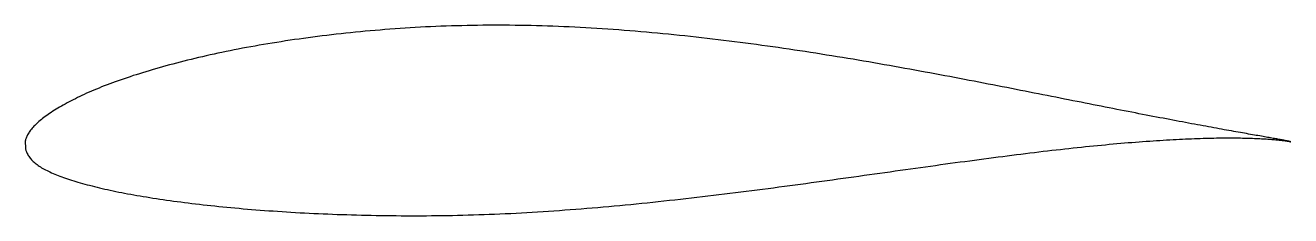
# Model space of a CAD drawing. Header units: metres. Extents: x -14.2 to 28.9, y -2.4 to 4.1.
import ezdxf

# ---------------------------------------------------------------- set-up
doc = ezdxf.new("R2010")
doc.units = ezdxf.units.M

msp = doc.modelspace()

# ---------------------------------------------------------------- linework, layer by layer
msp.add_lwpolyline([(28.87, 0.159), (28.869, 0.159), (28.867, 0.16), (28.862, 0.161), (28.857, 0.163), (28.849, 0.165), (28.84, 0.167), (28.83, 0.17), (28.817, 0.172), (28.803, 0.175), (28.788, 0.179), (28.771, 0.182), (28.752, 0.186), (28.731, 0.19), (28.709, 0.195), (28.685, 0.199), (28.66, 0.204), (28.633, 0.209), (28.604, 0.215), (28.574, 0.22), (28.542, 0.226), (28.509, 0.233), (28.474, 0.239), (28.437, 0.246), (28.399, 0.253), (28.359, 0.26), (28.317, 0.267), (28.274, 0.275), (28.229, 0.283), (28.183, 0.291), (28.135, 0.3), (28.085, 0.308), (28.034, 0.317), (27.982, 0.327), (27.927, 0.336), (27.872, 0.346), (27.814, 0.356), (27.755, 0.367), (27.695, 0.377), (27.633, 0.388), (27.569, 0.399), (27.504, 0.411), (27.437, 0.423), (27.369, 0.435), (27.299, 0.447), (27.228, 0.46), (27.155, 0.473), (27.081, 0.486), (27.005, 0.499), (26.928, 0.513), (26.849, 0.527), (26.769, 0.542), (26.687, 0.556), (26.604, 0.571), (26.519, 0.587), (26.433, 0.602), (26.345, 0.618), (26.256, 0.634), (26.166, 0.651), (26.074, 0.668), (25.98, 0.685), (25.886, 0.702), (25.789, 0.72), (25.692, 0.738), (25.593, 0.757), (25.492, 0.775), (25.39, 0.795), (25.287, 0.814), (25.183, 0.834), (25.077, 0.854), (24.969, 0.874), (24.861, 0.895), (24.751, 0.916), (24.64, 0.937), (24.527, 0.958), (24.413, 0.98), (24.298, 1.002), (24.181, 1.025), (24.063, 1.048), (23.944, 1.071), (23.824, 1.094), (23.702, 1.117), (23.58, 1.141), (23.455, 1.166), (23.33, 1.19), (23.204, 1.215), (23.076, 1.24), (22.947, 1.265), (22.817, 1.291), (22.685, 1.316), (22.553, 1.343), (22.419, 1.369), (22.284, 1.396), (22.148, 1.422), (22.011, 1.45), (21.873, 1.477), (21.734, 1.504), (21.593, 1.532), (21.452, 1.56), (21.309, 1.589), (21.166, 1.617), (21.021, 1.646), (20.875, 1.675), (20.728, 1.704), (20.58, 1.733), (20.432, 1.763), (20.282, 1.792), (20.131, 1.822), (19.979, 1.852), (19.826, 1.883), (19.673, 1.913), (19.518, 1.943), (19.363, 1.974), (19.206, 2.005), (19.049, 2.036), (18.89, 2.067), (18.731, 2.098), (18.571, 2.129), (18.41, 2.16), (18.248, 2.192), (18.086, 2.223), (17.922, 2.254), (17.758, 2.286), (17.593, 2.317), (17.427, 2.349), (17.261, 2.381), (17.093, 2.412), (16.925, 2.444), (16.757, 2.475), (16.587, 2.507), (16.417, 2.539), (16.246, 2.57), (16.074, 2.602), (15.902, 2.633), (15.729, 2.664), (15.556, 2.696), (15.381, 2.727), (15.207, 2.758), (15.031, 2.789), (14.855, 2.819), (14.679, 2.85), (14.501, 2.881), (14.324, 2.911), (14.146, 2.942), (13.967, 2.972), (13.788, 3.002), (13.608, 3.031), (13.428, 3.061), (13.247, 3.09), (13.066, 3.119), (12.884, 3.148), (12.702, 3.177), (12.52, 3.205), (12.337, 3.234), (12.154, 3.261), (11.971, 3.289), (11.787, 3.316), (11.602, 3.343), (11.418, 3.37), (11.233, 3.396), (11.048, 3.422), (10.862, 3.448), (10.677, 3.473), (10.491, 3.498), (10.305, 3.523), (10.118, 3.547), (9.931, 3.571), (9.745, 3.595), (9.558, 3.618), (9.37, 3.641), (9.183, 3.663), (8.996, 3.685), (8.808, 3.707), (8.62, 3.728), (8.432, 3.748), (8.244, 3.768), (8.056, 3.788), (7.868, 3.807), (7.68, 3.826), (7.492, 3.845), (7.304, 3.863), (7.116, 3.88), (6.928, 3.897), (6.74, 3.913), (6.552, 3.929), (6.364, 3.944), (6.176, 3.959), (5.988, 3.973), (5.801, 3.987), (5.613, 4), (5.425, 4.012), (5.238, 4.024), (5.051, 4.036), (4.864, 4.046), (4.677, 4.057), (4.491, 4.066), (4.304, 4.075), (4.118, 4.084), (3.932, 4.091), (3.747, 4.098), (3.561, 4.105), (3.376, 4.111), (3.192, 4.116), (3.007, 4.121), (2.823, 4.125), (2.639, 4.128), (2.456, 4.13), (2.273, 4.132), (2.09, 4.134), (1.908, 4.134), (1.726, 4.134), (1.545, 4.133), (1.364, 4.132), (1.183, 4.13), (1.003, 4.128), (0.824, 4.124), (0.645, 4.12), (0.466, 4.116), (0.288, 4.11), (0.111, 4.104), (-0.066, 4.098), (-0.242, 4.091), (-0.418, 4.083), (-0.593, 4.075), (-0.768, 4.066), (-0.942, 4.056), (-1.115, 4.046), (-1.288, 4.035), (-1.46, 4.023), (-1.631, 4.011), (-1.802, 3.999), (-1.972, 3.986), (-2.141, 3.972), (-2.31, 3.958), (-2.478, 3.943), (-2.645, 3.928), (-2.811, 3.912), (-2.977, 3.896), (-3.141, 3.879), (-3.305, 3.862), (-3.468, 3.844), (-3.631, 3.826), (-3.792, 3.807), (-3.953, 3.788), (-4.113, 3.769), (-4.272, 3.749), (-4.43, 3.729), (-4.587, 3.708), (-4.743, 3.686), (-4.898, 3.665), (-5.053, 3.643), (-5.206, 3.62), (-5.358, 3.597), (-5.51, 3.574), (-5.66, 3.55), (-5.81, 3.526), (-5.959, 3.502), (-6.106, 3.477), (-6.253, 3.451), (-6.398, 3.426), (-6.542, 3.4), (-6.686, 3.373), (-6.828, 3.347), (-6.969, 3.32), (-7.109, 3.292), (-7.248, 3.264), (-7.386, 3.236), (-7.523, 3.208), (-7.659, 3.179), (-7.793, 3.15), (-7.927, 3.121), (-8.059, 3.091), (-8.19, 3.061), (-8.32, 3.031), (-8.448, 3), (-8.576, 2.97), (-8.702, 2.939), (-8.827, 2.908), (-8.951, 2.876), (-9.073, 2.844), (-9.195, 2.812), (-9.315, 2.78), (-9.434, 2.748), (-9.551, 2.715), (-9.667, 2.683), (-9.782, 2.65), (-9.896, 2.616), (-10.008, 2.583), (-10.119, 2.55), (-10.229, 2.516), (-10.337, 2.482), (-10.444, 2.448), (-10.55, 2.414), (-10.654, 2.379), (-10.757, 2.345), (-10.858, 2.31), (-10.959, 2.275), (-11.057, 2.24), (-11.155, 2.205), (-11.251, 2.17), (-11.345, 2.135), (-11.438, 2.099), (-11.53, 2.064), (-11.62, 2.028), (-11.709, 1.992), (-11.796, 1.956), (-11.882, 1.92), (-11.967, 1.884), (-12.05, 1.848), (-12.131, 1.812), (-12.211, 1.775), (-12.29, 1.739), (-12.367, 1.702), (-12.442, 1.666), (-12.516, 1.629), (-12.589, 1.593), (-12.66, 1.556), (-12.729, 1.52), (-12.797, 1.483), (-12.863, 1.447), (-12.928, 1.411), (-12.992, 1.375), (-13.053, 1.339), (-13.114, 1.303), (-13.172, 1.268), (-13.229, 1.232), (-13.285, 1.197), (-13.339, 1.162), (-13.391, 1.127), (-13.442, 1.092), (-13.492, 1.058), (-13.539, 1.023), (-13.585, 0.989), (-13.63, 0.955), (-13.673, 0.921), (-13.714, 0.887), (-13.754, 0.853), (-13.792, 0.819), (-13.828, 0.786), (-13.863, 0.752), (-13.897, 0.719), (-13.928, 0.686), (-13.958, 0.653), (-13.987, 0.62), (-14.013, 0.587), (-14.039, 0.555), (-14.062, 0.523), (-14.084, 0.491), (-14.104, 0.46), (-14.123, 0.429), (-14.14, 0.398), (-14.156, 0.369), (-14.169, 0.34), (-14.181, 0.312), (-14.192, 0.286), (-14.201, 0.262), (-14.208, 0.24), (-14.214, 0.221), (-14.218, 0.206), (-14.22, 0.197), (-14.219, -0.078), (-14.219, -0.081), (-14.216, -0.087), (-14.212, -0.098), (-14.206, -0.113), (-14.199, -0.135), (-14.19, -0.16), (-14.179, -0.187), (-14.166, -0.216), (-14.152, -0.246), (-14.136, -0.276), (-14.119, -0.306), (-14.1, -0.336), (-14.079, -0.366), (-14.057, -0.396), (-14.033, -0.425), (-14.008, -0.454), (-13.981, -0.483), (-13.952, -0.512), (-13.921, -0.54), (-13.889, -0.567), (-13.856, -0.595), (-13.821, -0.622), (-13.784, -0.648), (-13.745, -0.674), (-13.705, -0.7), (-13.664, -0.726), (-13.62, -0.751), (-13.576, -0.776), (-13.529, -0.801), (-13.481, -0.825), (-13.432, -0.849), (-13.38, -0.873), (-13.328, -0.897), (-13.273, -0.92), (-13.217, -0.943), (-13.16, -0.966), (-13.101, -0.99), (-13.04, -1.013), (-12.978, -1.035), (-12.915, -1.058), (-12.85, -1.081), (-12.783, -1.104), (-12.715, -1.127), (-12.645, -1.149), (-12.573, -1.172), (-12.501, -1.194), (-12.426, -1.217), (-12.35, -1.239), (-12.273, -1.262), (-12.194, -1.284), (-12.114, -1.306), (-12.032, -1.327), (-11.949, -1.349), (-11.864, -1.371), (-11.778, -1.392), (-11.69, -1.413), (-11.601, -1.434), (-11.511, -1.455), (-11.419, -1.475), (-11.325, -1.496), (-11.23, -1.516), (-11.134, -1.536), (-11.036, -1.556), (-10.937, -1.575), (-10.837, -1.595), (-10.735, -1.614), (-10.632, -1.633), (-10.527, -1.652), (-10.421, -1.67), (-10.314, -1.689), (-10.206, -1.707), (-10.096, -1.725), (-9.984, -1.743), (-9.872, -1.761), (-9.758, -1.779), (-9.643, -1.796), (-9.526, -1.813), (-9.408, -1.83), (-9.289, -1.847), (-9.169, -1.864), (-9.047, -1.88), (-8.925, -1.896), (-8.801, -1.912), (-8.675, -1.928), (-8.549, -1.943), (-8.421, -1.959), (-8.292, -1.974), (-8.162, -1.989), (-8.031, -2.003), (-7.898, -2.018), (-7.765, -2.032), (-7.63, -2.046), (-7.494, -2.06), (-7.357, -2.073), (-7.219, -2.086), (-7.08, -2.1), (-6.939, -2.112), (-6.798, -2.125), (-6.655, -2.137), (-6.512, -2.149), (-6.367, -2.161), (-6.222, -2.172), (-6.075, -2.183), (-5.927, -2.194), (-5.778, -2.204), (-5.629, -2.214), (-5.478, -2.224), (-5.326, -2.234), (-5.174, -2.243), (-5.02, -2.252), (-4.866, -2.261), (-4.71, -2.269), (-4.554, -2.277), (-4.396, -2.285), (-4.238, -2.292), (-4.079, -2.299), (-3.919, -2.306), (-3.758, -2.312), (-3.597, -2.318), (-3.434, -2.324), (-3.271, -2.329), (-3.107, -2.334), (-2.942, -2.339), (-2.777, -2.343), (-2.61, -2.348), (-2.443, -2.351), (-2.275, -2.354), (-2.106, -2.357), (-1.937, -2.36), (-1.767, -2.362), (-1.596, -2.363), (-1.425, -2.365), (-1.253, -2.366), (-1.08, -2.366), (-0.907, -2.366), (-0.733, -2.366), (-0.558, -2.365), (-0.383, -2.363), (-0.207, -2.361), (-0.031, -2.359), (0.146, -2.356), (0.324, -2.353), (0.502, -2.349), (0.68, -2.345), (0.86, -2.34), (1.039, -2.335), (1.219, -2.329), (1.4, -2.323), (1.58, -2.316), (1.762, -2.308), (1.944, -2.301), (2.126, -2.293), (2.308, -2.284), (2.491, -2.275), (2.675, -2.265), (2.858, -2.255), (3.042, -2.244), (3.227, -2.233), (3.411, -2.221), (3.596, -2.209), (3.782, -2.197), (3.967, -2.184), (4.153, -2.17), (4.339, -2.156), (4.525, -2.142), (4.711, -2.127), (4.898, -2.112), (5.085, -2.096), (5.272, -2.08), (5.459, -2.064), (5.646, -2.047), (5.834, -2.03), (6.021, -2.013), (6.209, -1.995), (6.396, -1.977), (6.584, -1.958), (6.772, -1.939), (6.96, -1.92), (7.148, -1.9), (7.336, -1.88), (7.524, -1.86), (7.712, -1.84), (7.899, -1.819), (8.087, -1.798), (8.275, -1.777), (8.463, -1.755), (8.65, -1.734), (8.838, -1.712), (9.025, -1.689), (9.212, -1.667), (9.4, -1.644), (9.586, -1.622), (9.773, -1.599), (9.96, -1.575), (10.146, -1.552), (10.332, -1.529), (10.518, -1.505), (10.704, -1.481), (10.889, -1.457), (11.075, -1.433), (11.26, -1.409), (11.444, -1.385), (11.628, -1.36), (11.812, -1.336), (11.996, -1.311), (12.179, -1.286), (12.362, -1.262), (12.545, -1.237), (12.727, -1.212), (12.908, -1.187), (13.09, -1.162), (13.27, -1.137), (13.451, -1.112), (13.631, -1.087), (13.81, -1.062), (13.989, -1.037), (14.167, -1.012), (14.345, -0.987), (14.523, -0.962), (14.699, -0.937), (14.876, -0.912), (15.051, -0.888), (15.227, -0.863), (15.401, -0.839), (15.575, -0.814), (15.748, -0.79), (15.921, -0.765), (16.093, -0.742), (16.264, -0.718), (16.435, -0.694), (16.605, -0.67), (16.774, -0.647), (16.942, -0.623), (17.11, -0.6), (17.277, -0.577), (17.443, -0.554), (17.609, -0.532), (17.774, -0.51), (17.938, -0.487), (18.101, -0.465), (18.263, -0.444), (18.424, -0.422), (18.585, -0.401), (18.745, -0.38), (18.904, -0.36), (19.062, -0.339), (19.219, -0.319), (19.375, -0.299), (19.53, -0.279), (19.685, -0.26), (19.838, -0.241), (19.991, -0.222), (20.142, -0.204), (20.293, -0.185), (20.442, -0.168), (20.591, -0.15), (20.738, -0.133), (20.885, -0.116), (21.03, -0.1), (21.175, -0.084), (21.318, -0.068), (21.461, -0.052), (21.602, -0.037), (21.742, -0.022), (21.881, -0.008), (22.019, 0.006), (22.156, 0.02), (22.292, 0.033), (22.426, 0.046), (22.56, 0.059), (22.692, 0.071), (22.823, 0.083), (22.953, 0.095), (23.082, 0.106), (23.21, 0.117), (23.336, 0.128), (23.461, 0.138), (23.585, 0.148), (23.708, 0.158), (23.829, 0.167), (23.949, 0.176), (24.068, 0.184), (24.186, 0.192), (24.302, 0.2), (24.417, 0.207), (24.531, 0.215), (24.644, 0.221), (24.755, 0.228), (24.864, 0.234), (24.973, 0.24), (25.08, 0.245), (25.186, 0.25), (25.29, 0.255), (25.393, 0.259), (25.495, 0.264), (25.595, 0.267), (25.694, 0.271), (25.792, 0.274), (25.888, 0.277), (25.983, 0.279), (26.076, 0.282), (26.168, 0.284), (26.258, 0.285), (26.347, 0.287), (26.435, 0.288), (26.521, 0.289), (26.605, 0.289), (26.689, 0.29), (26.77, 0.29), (26.85, 0.29), (26.929, 0.289), (27.006, 0.289), (27.082, 0.288), (27.156, 0.287), (27.229, 0.286), (27.3, 0.284), (27.37, 0.283), (27.438, 0.281), (27.505, 0.279), (27.57, 0.277), (27.633, 0.274), (27.695, 0.272), (27.756, 0.269), (27.815, 0.266), (27.872, 0.264), (27.928, 0.261), (27.982, 0.257), (28.035, 0.254), (28.086, 0.251), (28.135, 0.248), (28.183, 0.244), (28.229, 0.241), (28.274, 0.237), (28.317, 0.233), (28.359, 0.23), (28.399, 0.226), (28.437, 0.222), (28.474, 0.218), (28.509, 0.215), (28.542, 0.211), (28.574, 0.207), (28.604, 0.203), (28.633, 0.2), (28.66, 0.196), (28.685, 0.193), (28.709, 0.189), (28.731, 0.186), (28.752, 0.183), (28.771, 0.18), (28.788, 0.177), (28.803, 0.174), (28.817, 0.171), (28.83, 0.169), (28.84, 0.167), (28.849, 0.165), (28.857, 0.163), (28.862, 0.161), (28.867, 0.16), (28.869, 0.159), (28.87, 0.159)], close=True)

doc.saveas('drawing.dxf')
